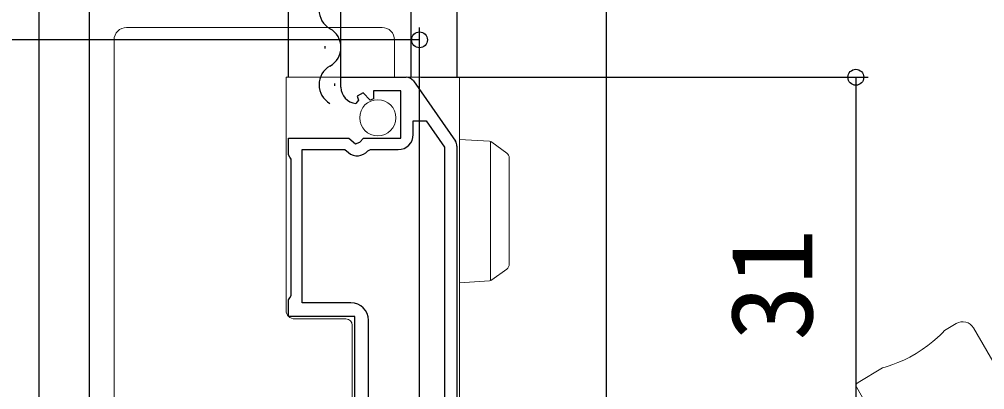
# Model space of a CAD drawing. Units: millimetres, scale not verified. Extents: x -525 to 525, y -783 to 778.
# Drawn here: x -279.1 to -201.7, y 247.7 to 277.5 of the extents above; entities that cross this region are included whole.
import ezdxf
from ezdxf.enums import TextEntityAlignment as Align

# ---------------------------------------------------------------- set-up
doc = ezdxf.new("R2010")
doc.units = ezdxf.units.MM
doc.header["$LTSCALE"] = 4
for name, color, linetype in [('0-3_YKK_11', 7, 'Continuous'), ('0-4_YKK_12', 2, 'Continuous'), ('0-7_YKK_D', 6, 'Continuous')]:
    doc.layers.add(name, color=color, linetype=linetype)
doc.layers.add('0-5_YKK_13', color=4, linetype='Continuous', lineweight=18)
doc.styles.add('ＭＳ ゴシック', font='')
doc.styles.get('ＭＳ ゴシック').set_extended_font_data('MS Gothic')

msp = doc.modelspace()

# ---------------------------------------------------------------- linework, layer by layer
at = {"layer": '0-3_YKK_11'}
for p, q in [((-247.49, 272.501), (-244.125, 267.681)), ((-243.999, 267.28), (-243.999, 242.501))]:
    msp.add_line(p, q, dxfattribs=at)
for points in [[(-253.299, 271.996), (-253.299, 272.801), (-248.064, 272.801)], [(-252.199, 241.801), (-252.199, 253.601), (-257.499, 253.601), (-257.499, 254.927), (-257.399, 255.101), (-257.299, 255.274), (-257.299, 266.227), (-257.399, 266.401), (-257.499, 266.574), (-257.499, 267.901), (-252.668, 267.901), (-252.128, 267.447), (-251.799, 267.601), (-251.499, 267.901), (-248.499, 267.901), (-248.499, 271.701), (-250.699, 271.701), (-250.699, 271.067), (-250.946, 270.965), (-251.523, 271.542), (-251.992, 271.271), (-251.906, 270.952), (-252.117, 270.701)], [(-247.499, 268.201), (-247.499, 269.301), (-246.475, 269.301), (-244.999, 267.186)], [(-244.999, 267.186), (-244.999, 242.801), (-246.999, 242.801), (-246.999, 245.001)], [(-252.499, 254.701), (-256.399, 254.701), (-256.399, 267.001), (-252.995, 267.001), (-252.706, 266.758)], [(-251.157, 266.893), (-250.927, 267.001), (-248.699, 267.001)], [(-248.299, 246.301), (-251.099, 246.301), (-251.099, 253.301)]]:
    msp.add_lwpolyline(points, dxfattribs=at)
for centre, radius, start, end in [((-248.064, 272.101), 0.7, 34.91945, 90.00006), ((-251.999, 271.996), 1.3, 179.99998, 264.7841), ((-248.699, 268.201), 1.2, 270.00001, 359.99999), ((-244.699, 267.28), 0.7, 359.99992, 34.91935), ((-251.999, 267.601), 1.1, 229.99999, 319.99481), ((-252.499, 253.301), 1.4, 0.00001, 89.99999)]:
    msp.add_arc(centre, radius, start, end, dxfattribs=at)
at = {"layer": '0-4_YKK_12'}
for p, q in [((-277.499, 234.801), (-277.499, 321.301)), ((-273.499, 321.301), (-273.499, 229.532)), ((-257.499, 272.801), (-257.499, 321.301)), ((-253.299, 272.801), (-253.299, 321.301)), ((-247.699, 321.301), (-247.699, 272.801)), ((-243.999, 321.301), (-243.999, 272.801)), ((-231.999, 236.656), (-231.999, 321.301)), ((-254.559, 275.101), (-254.559, 275.301)), ((-253.799, 272.101), (-253.799, 272.301))]:
    msp.add_line(p, q, dxfattribs=at)
for centre, start, end in [((-253.341, 278.201), 119.20254, 240.79746), ((-255.018, 275.201), 299.20254, 60.79746), ((-253.341, 272.201), 119.20254, 240.79746)]:
    msp.add_arc(centre, 1.718, start, end, dxfattribs=at)
at = {"layer": '0-5_YKK_13'}
for p, q in [((-270.499, 276.801), (-249.999, 276.801)), ((-271.499, 275.801), (-271.499, 230.832)), ((-248.999, 272.801), (-248.999, 275.801)), ((-257.699, 272.801), (-256.999, 272.801)), ((-257.699, 267.401), (-257.699, 272.801)), ((-247.299, 272.801), (-246.999, 272.801)), ((-244.699, 272.801), (-243.799, 272.801)), ((-243.799, 272.801), (-243.799, 242.601)), ((-257.699, 256.801), (-257.699, 267.401)), ((-243.799, 267.815), (-241.384, 267.667)), ((-243.799, 266.817), (-243.799, 267.815)), ((-241.296, 267.649), (-241.296, 256.481)), ((-241.226, 267.61), (-241.209, 267.599)), ((-241.209, 267.599), (-240.005, 266.72)), ((-239.799, 266.316), (-239.799, 265.912)), ((-240.005, 257.41), (-241.209, 256.532)), ((-257.699, 255.841), (-257.699, 256.801)), ((-241.209, 256.532), (-241.226, 256.52)), ((-257.699, 254.101), (-257.699, 255.841)), ((-252.899, 253.401), (-256.999, 253.401)), ((-252.399, 243.424), (-252.399, 252.901)), ((-203.947, 253.044), (-204.877, 252.485)), ((-202.566, 252.686), (-193.365, 236.751)), ((-209.855, 249.494), (-211.823, 248.311)), ((-211.929, 247.904), (-201.668, 230.132))]:
    msp.add_line(p, q, dxfattribs=at)
for points in [[(-256.999, 272.801), (-248.499, 272.801), (-247.299, 272.801)], [(-246.999, 272.801), (-246.099, 272.801), (-244.699, 272.801)], [(-241.384, 256.463), (-243.799, 256.315), (-243.799, 257.313), (-243.799, 266.817)], [(-239.799, 265.912), (-239.799, 258.218), (-239.799, 257.814)], [(-204.875, 252.482), (-204.903, 252.453), (-205.025, 252.328), (-205.219, 252.136), (-205.485, 251.885), (-205.82, 251.591), (-206.218, 251.272), (-206.669, 250.947), (-207.156, 250.633), (-207.661, 250.348), (-208.159, 250.104), (-208.627, 249.903), (-209.044, 249.744), (-209.392, 249.627), (-209.652, 249.547), (-209.817, 249.5), (-209.855, 249.49), (-209.853, 249.491)]]:
    msp.add_lwpolyline(points, dxfattribs=at)
msp.add_circle((-250.348, 269.551), 1.45, dxfattribs=at)
for centre, radius, start, end in [((-270.499, 275.801), 1, 90, 180), ((-249.999, 275.801), 1, 0, 90), ((-241.402, 267.368), 0.3, 53.90514, 86.5), ((-240.299, 266.316), 0.5, 0, 53.90514), ((-240.299, 257.814), 0.5, 306.09486, 0), ((-241.402, 256.762), 0.3, 273.5, 306.09486), ((-256.999, 254.101), 0.7, 180, 270), ((-252.899, 252.901), 0.5, 0, 90), ((-203.432, 252.186), 1, 30, 121), ((-211.669, 248.054), 0.3, 121, 210)]:
    msp.add_arc(centre, radius, start, end, dxfattribs=at)
at = {"layer": '0-7_YKK_D'}
for p, q in [((-246.999, 204.3), (-246.999, 276.804)), ((-246.999, 275.804), (-361.999, 275.804)), ((-246.899, 272.801), (-210.999, 272.801)), ((-211.999, 272.801), (-211.999, 241.801))]:
    msp.add_line(p, q, dxfattribs=at)
for centre in [(-246.999, 275.804), (-211.999, 272.801)]:
    msp.add_circle(centre, 0.637, dxfattribs=at)

# ---------------------------------------------------------------- texts
at = {"layer": '0-7_YKK_D', "style": 'ＭＳ ゴシック'}
msp.add_text('31', height=6.598, rotation=90, dxfattribs=at).set_placement((-213.499, 251.65), align=Align.BOTTOM_LEFT)

doc.saveas('drawing.dxf')
